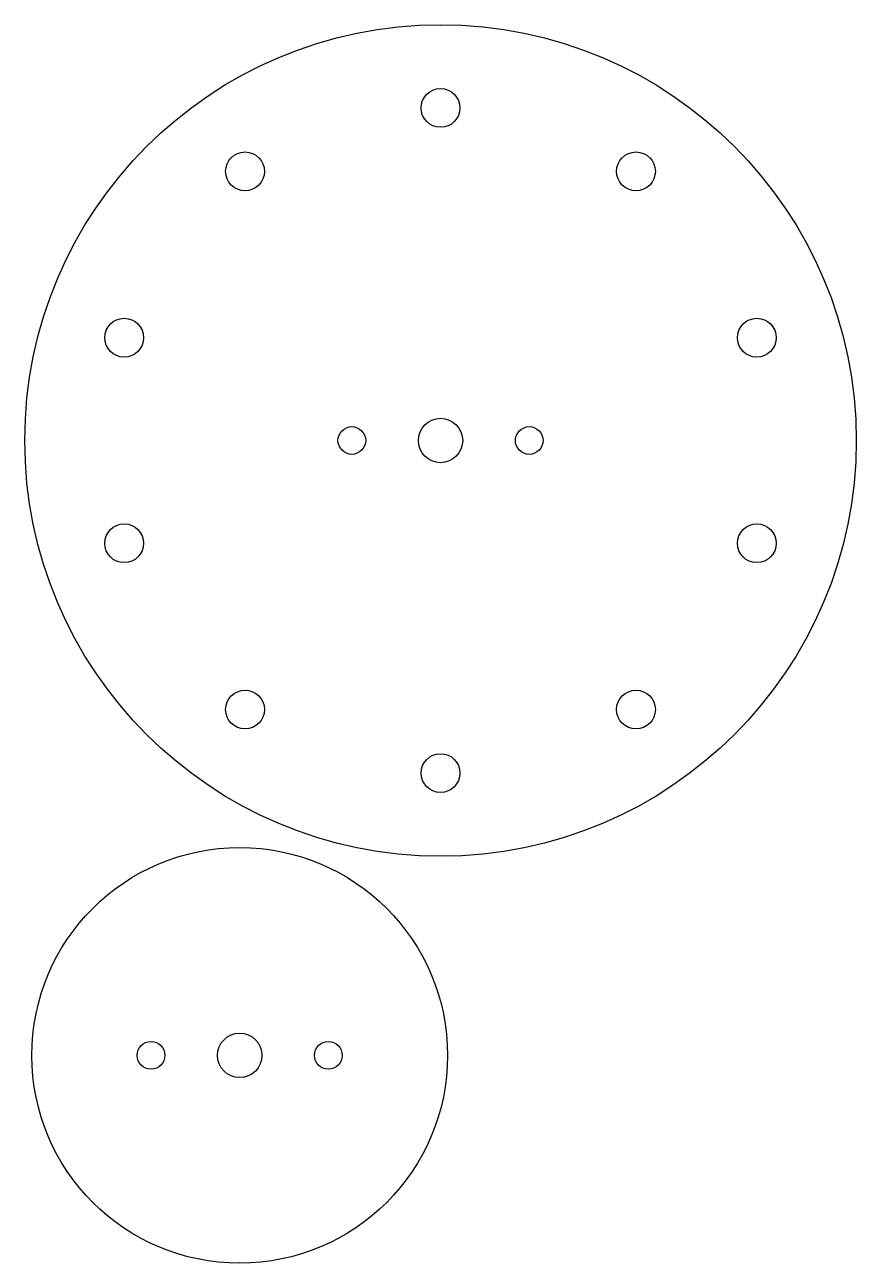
# Model space of a CAD drawing. Header units: millimetres. Extents: x 7 to 157, y 77 to 300.
import ezdxf

# ---------------------------------------------------------------- set-up
doc = ezdxf.new("R2010")
doc.units = ezdxf.units.MM

msp = doc.modelspace()

# ---------------------------------------------------------------- linework, layer by layer
at = {"color": 7, "linetype": 'Continuous', "lineweight": 25}
for centre, radius in [((81.8, 225.41), 75), ((81.8, 285.41), 3.5), ((46.53, 273.96), 3.5), ((117.06, 273.96), 3.5), ((24.73, 243.96), 3.5), ((138.86, 243.96), 3.5), ((65.8, 225.41), 2.5), ((81.8, 225.41), 4), ((97.8, 225.41), 2.5), ((24.73, 206.87), 3.5), ((138.86, 206.87), 3.5), ((46.53, 176.87), 3.5), ((117.06, 176.87), 3.5), ((81.8, 165.41), 3.5), ((45.57, 114.48), 37.5), ((45.57, 114.48), 4), ((29.57, 114.48), 2.5), ((61.57, 114.48), 2.5)]:
    msp.add_circle(centre, radius, dxfattribs=at)

doc.saveas('drawing.dxf')
